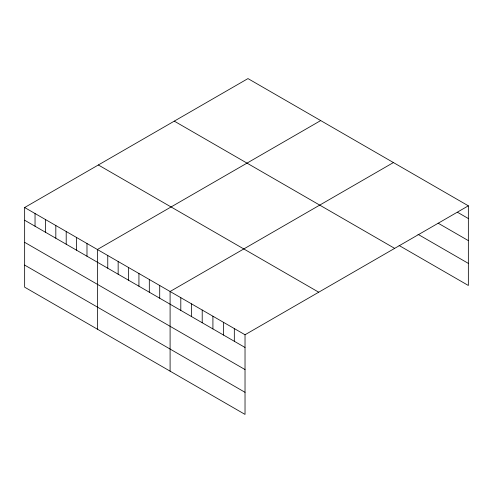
<?xml version="1.0" encoding="UTF-8"?>
<svg xmlns="http://www.w3.org/2000/svg" width="493" height="493" viewBox="0 0 493 493"><rect width="100%" height="100%" fill="white"/><g stroke="black" fill="none" stroke-linecap="round" stroke-linejoin="round"><path stroke-width="0.74" d="M24.65 207.522L245.027 334.759L245.027 414.41L24.65 287.179L24.65 207.522L247.973 78.59L468.35 205.821L468.35 285.478L399.09 245.489M320.696 120.575L97.374 249.513L97.374 329.164M393.42 162.561L170.097 291.499L170.097 371.149M245.027 334.759L468.35 205.821M457.646 212.354L468.35 218.535M438.129 223.175L468.35 240.621M417.978 234.304L468.35 263.385M174.275 121.136L394.653 248.373M98.347 164.976L318.725 292.207M24.65 220.235L245.027 347.466M24.65 242.328L245.027 369.559M24.65 265.086L245.027 392.317M234.323 328.578L234.323 341.285M223.619 322.397L223.619 335.104M212.914 316.216L212.914 328.93M202.21 310.035L202.21 322.749M191.506 303.861L191.506 316.568M180.802 297.68L180.802 310.387M159.707 285.502L159.707 298.21M149.317 279.5L149.317 292.213M138.934 273.504L138.934 286.211M128.544 267.508L128.544 280.215M118.154 261.506L118.154 274.219M107.764 255.51L107.764 268.217M86.984 243.511L86.984 256.224M76.594 237.515L76.594 250.222M66.204 231.519L66.204 244.226M55.82 225.517L55.82 238.23M45.43 219.521L45.43 232.228M35.04 213.524L35.04 226.232"/></g></svg>
